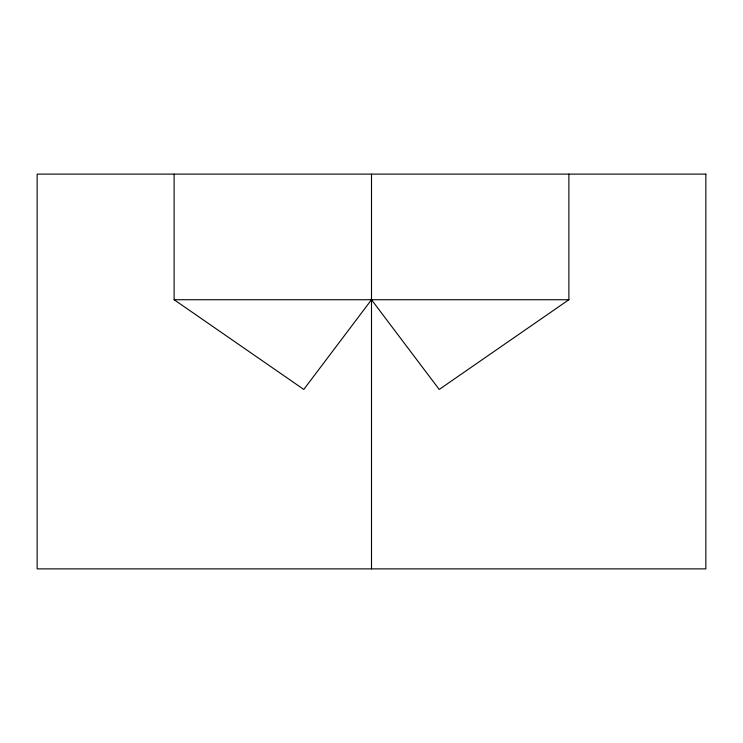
<?xml version="1.0" encoding="UTF-8"?>
<svg xmlns="http://www.w3.org/2000/svg" width="743" height="743" viewBox="0 0 743 743"><rect width="100%" height="100%" fill="white"/><g stroke="black" fill="none" stroke-linecap="round" stroke-linejoin="round"><path stroke-width="1.11" d="M568.878 174.122L568.878 299.726L439.215 389.443L371.5 299.726L303.785 389.443L174.122 299.726L174.122 174.122M174.122 299.726L568.878 299.726M371.5 174.122L371.5 568.878M705.85 174.122L37.15 174.122L37.15 568.878L705.85 568.878L705.85 174.122"/></g></svg>
